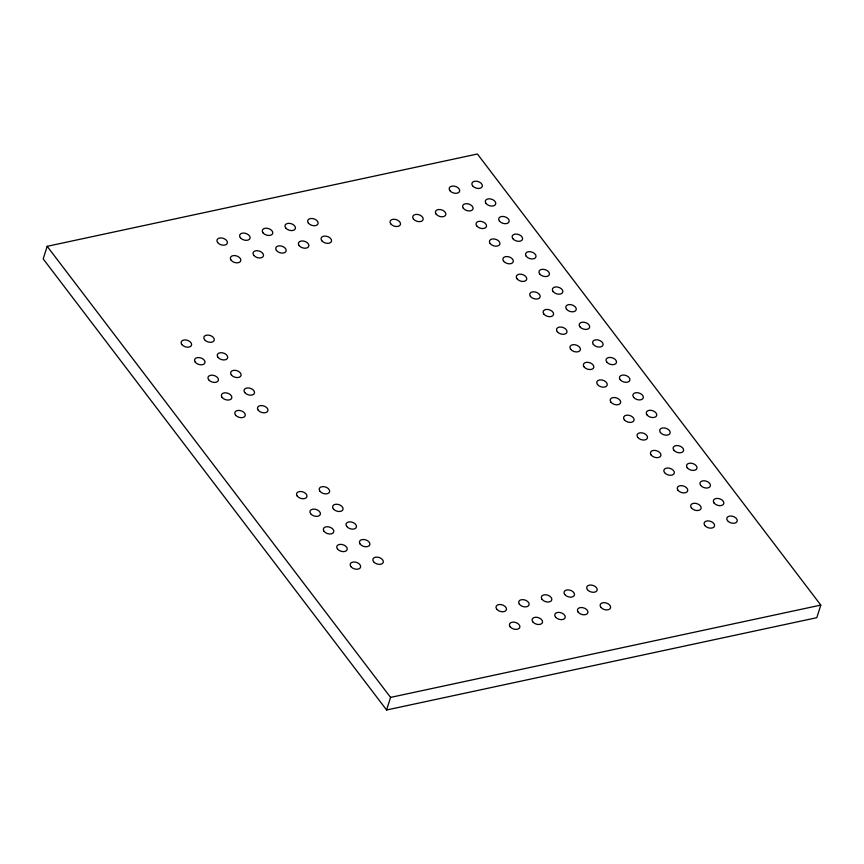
<?xml version="1.0" encoding="UTF-8"?>
<svg xmlns="http://www.w3.org/2000/svg" width="864" height="864" viewBox="0 0 864 864"><rect width="100%" height="100%" fill="white"/><g stroke="black" fill="none" stroke-linecap="round" stroke-linejoin="round"><path stroke-width="1.3" d="M47.174 246.316L43.2 258.908L386.597 709.992L816.826 617.684L820.8 605.092L477.403 154.008L47.174 246.316L390.571 697.399L386.597 709.992M390.571 697.399L820.8 605.092M727.488 520.636A5.422 3.434 17.5 0 0 736.614 522.223A5.422 3.434 17.5 0 0 731.959 516.121A5.422 3.434 17.5 0 0 727.488 520.636M704.808 525.496A5.422 3.434 17.5 0 0 713.934 527.094A5.422 3.434 17.5 0 0 709.279 520.981A5.422 3.434 17.5 0 0 704.808 525.496M714.064 503.01A5.422 3.434 17.5 0 0 723.2 504.598A5.422 3.434 17.5 0 0 718.546 498.496A5.422 3.434 17.5 0 0 714.064 503.01M691.384 507.87A5.422 3.434 17.5 0 0 700.52 509.468A5.422 3.434 17.5 0 0 695.866 503.366A5.422 3.434 17.5 0 0 691.384 507.87M700.65 485.384A5.422 3.434 17.5 0 0 709.776 486.983A5.422 3.434 17.5 0 0 705.132 480.87A5.422 3.434 17.5 0 0 700.65 485.384M677.97 490.255A5.422 3.434 17.5 0 0 687.096 491.843A5.422 3.434 17.5 0 0 682.452 485.741A5.422 3.434 17.5 0 0 677.97 490.255M687.236 467.759A5.422 3.434 17.5 0 0 696.362 469.357A5.422 3.434 17.5 0 0 691.718 463.255A5.422 3.434 17.5 0 0 687.236 467.759M664.556 472.63A5.422 3.434 17.5 0 0 673.682 474.217A5.422 3.434 17.5 0 0 669.038 468.115A5.422 3.434 17.5 0 0 664.556 472.63M673.823 450.144A5.422 3.434 17.5 0 0 682.949 451.732A5.422 3.434 17.5 0 0 678.305 445.63A5.422 3.434 17.5 0 0 673.823 450.144M651.143 455.004A5.422 3.434 17.5 0 0 660.269 456.602A5.422 3.434 17.5 0 0 655.625 450.49A5.422 3.434 17.5 0 0 651.143 455.004M660.398 432.518A5.422 3.434 17.5 0 0 669.535 434.106A5.422 3.434 17.5 0 0 664.88 428.004A5.422 3.434 17.5 0 0 660.398 432.518M637.729 437.378A5.422 3.434 17.5 0 0 646.855 438.977A5.422 3.434 17.5 0 0 642.2 432.875A5.422 3.434 17.5 0 0 637.729 437.378M646.985 414.893A5.422 3.434 17.5 0 0 656.111 416.491A5.422 3.434 17.5 0 0 651.467 410.378A5.422 3.434 17.5 0 0 646.985 414.893M624.305 419.764A5.422 3.434 17.5 0 0 633.431 421.351A5.422 3.434 17.5 0 0 628.787 415.249A5.422 3.434 17.5 0 0 624.305 419.764M633.571 397.267A5.422 3.434 17.5 0 0 642.697 398.866A5.422 3.434 17.5 0 0 638.053 392.764A5.422 3.434 17.5 0 0 633.571 397.267M610.891 402.138A5.422 3.434 17.5 0 0 620.017 403.726A5.422 3.434 17.5 0 0 615.373 397.624A5.422 3.434 17.5 0 0 610.891 402.138M620.158 379.652A5.422 3.434 17.5 0 0 629.284 381.24A5.422 3.434 17.5 0 0 624.64 375.138A5.422 3.434 17.5 0 0 620.158 379.652M597.478 384.512A5.422 3.434 17.5 0 0 606.604 386.111A5.422 3.434 17.5 0 0 601.96 379.998A5.422 3.434 17.5 0 0 597.478 384.512M606.744 362.027A5.422 3.434 17.5 0 0 615.87 363.614A5.422 3.434 17.5 0 0 611.215 357.512A5.422 3.434 17.5 0 0 606.744 362.027M584.064 366.887A5.422 3.434 17.5 0 0 593.19 368.485A5.422 3.434 17.5 0 0 588.535 362.383A5.422 3.434 17.5 0 0 584.064 366.887M593.32 344.401A5.422 3.434 17.5 0 0 602.456 346A5.422 3.434 17.5 0 0 597.802 339.887A5.422 3.434 17.5 0 0 593.32 344.401M570.64 349.272A5.422 3.434 17.5 0 0 579.776 350.86A5.422 3.434 17.5 0 0 575.122 344.758A5.422 3.434 17.5 0 0 570.64 349.272M579.906 326.776A5.422 3.434 17.5 0 0 589.032 328.374A5.422 3.434 17.5 0 0 584.388 322.272A5.422 3.434 17.5 0 0 579.906 326.776M557.226 331.646A5.422 3.434 17.5 0 0 566.352 333.234A5.422 3.434 17.5 0 0 561.708 327.132A5.422 3.434 17.5 0 0 557.226 331.646M566.492 309.161A5.422 3.434 17.5 0 0 575.618 310.748A5.422 3.434 17.5 0 0 570.974 304.646A5.422 3.434 17.5 0 0 566.492 309.161M543.812 314.021A5.422 3.434 17.5 0 0 552.938 315.619A5.422 3.434 17.5 0 0 548.294 309.506A5.422 3.434 17.5 0 0 543.812 314.021M553.079 291.535A5.422 3.434 17.5 0 0 562.205 293.123A5.422 3.434 17.5 0 0 557.561 287.021A5.422 3.434 17.5 0 0 553.079 291.535M530.399 296.395A5.422 3.434 17.5 0 0 539.525 297.994A5.422 3.434 17.5 0 0 534.881 291.892A5.422 3.434 17.5 0 0 530.399 296.395M539.654 273.91A5.422 3.434 17.5 0 0 548.791 275.497A5.422 3.434 17.5 0 0 544.136 269.395A5.422 3.434 17.5 0 0 539.654 273.91M516.985 278.78A5.422 3.434 17.5 0 0 526.111 280.368A5.422 3.434 17.5 0 0 521.456 274.266A5.422 3.434 17.5 0 0 516.985 278.78M526.241 256.284A5.422 3.434 17.5 0 0 535.367 257.882A5.422 3.434 17.5 0 0 530.723 251.77A5.422 3.434 17.5 0 0 526.241 256.284M503.561 261.155A5.422 3.434 17.5 0 0 512.687 262.742A5.422 3.434 17.5 0 0 508.043 256.64A5.422 3.434 17.5 0 0 503.561 261.155M512.827 238.658A5.422 3.434 17.5 0 0 521.953 240.257A5.422 3.434 17.5 0 0 517.309 234.155A5.422 3.434 17.5 0 0 512.827 238.658M490.147 243.529A5.422 3.434 17.5 0 0 499.273 245.128A5.422 3.434 17.5 0 0 494.629 239.015A5.422 3.434 17.5 0 0 490.147 243.529M499.414 221.044A5.422 3.434 17.5 0 0 508.54 222.631A5.422 3.434 17.5 0 0 503.896 216.529A5.422 3.434 17.5 0 0 499.414 221.044M476.734 225.904A5.422 3.434 17.5 0 0 485.86 227.502A5.422 3.434 17.5 0 0 481.216 221.389A5.422 3.434 17.5 0 0 476.734 225.904M486 203.418A5.422 3.434 17.5 0 0 495.126 205.006A5.422 3.434 17.5 0 0 490.471 198.904A5.422 3.434 17.5 0 0 486 203.418M463.32 208.289A5.422 3.434 17.5 0 0 472.446 209.876A5.422 3.434 17.5 0 0 467.791 203.774A5.422 3.434 17.5 0 0 463.32 208.289M472.576 185.792A5.422 3.434 17.5 0 0 481.712 187.391A5.422 3.434 17.5 0 0 477.058 181.278A5.422 3.434 17.5 0 0 472.576 185.792M449.896 190.663A5.422 3.434 17.5 0 0 459.032 192.251A5.422 3.434 17.5 0 0 454.378 186.149A5.422 3.434 17.5 0 0 449.896 190.663M231.055 260.161A5.422 3.434 17.5 0 0 240.192 261.76A5.422 3.434 17.5 0 0 235.537 255.658A5.422 3.434 17.5 0 0 231.055 260.161M217.642 242.546A5.422 3.434 17.5 0 0 226.768 244.134A5.422 3.434 17.5 0 0 222.124 238.032A5.422 3.434 17.5 0 0 217.642 242.546M253.735 255.301A5.422 3.434 17.5 0 0 262.861 256.889A5.422 3.434 17.5 0 0 258.217 250.787A5.422 3.434 17.5 0 0 253.735 255.301M240.322 237.676A5.422 3.434 17.5 0 0 249.448 239.274A5.422 3.434 17.5 0 0 244.804 233.161A5.422 3.434 17.5 0 0 240.322 237.676M276.415 250.43A5.422 3.434 17.5 0 0 285.541 252.029A5.422 3.434 17.5 0 0 280.897 245.927A5.422 3.434 17.5 0 0 276.415 250.43M263.002 232.816A5.422 3.434 17.5 0 0 272.128 234.403A5.422 3.434 17.5 0 0 267.484 228.301A5.422 3.434 17.5 0 0 263.002 232.816M299.095 245.57A5.422 3.434 17.5 0 0 308.221 247.158A5.422 3.434 17.5 0 0 303.577 241.056A5.422 3.434 17.5 0 0 299.095 245.57M285.682 227.945A5.422 3.434 17.5 0 0 294.808 229.532A5.422 3.434 17.5 0 0 290.164 223.43A5.422 3.434 17.5 0 0 285.682 227.945M321.775 240.7A5.422 3.434 17.5 0 0 330.901 242.298A5.422 3.434 17.5 0 0 326.257 236.185A5.422 3.434 17.5 0 0 321.775 240.7M308.362 223.074A5.422 3.434 17.5 0 0 317.488 224.672A5.422 3.434 17.5 0 0 312.844 218.57A5.422 3.434 17.5 0 0 308.362 223.074M258.174 410.162A5.422 3.434 17.5 0 0 267.311 411.75A5.422 3.434 17.5 0 0 262.656 405.648A5.422 3.434 17.5 0 0 258.174 410.162M235.494 415.022A5.422 3.434 17.5 0 0 244.631 416.621A5.422 3.434 17.5 0 0 239.976 410.508A5.422 3.434 17.5 0 0 235.494 415.022M244.76 392.537A5.422 3.434 17.5 0 0 253.886 394.124A5.422 3.434 17.5 0 0 249.242 388.022A5.422 3.434 17.5 0 0 244.76 392.537M222.08 397.397A5.422 3.434 17.5 0 0 231.206 398.995A5.422 3.434 17.5 0 0 226.562 392.893A5.422 3.434 17.5 0 0 222.08 397.397M231.347 374.911A5.422 3.434 17.5 0 0 240.473 376.51A5.422 3.434 17.5 0 0 235.829 370.397A5.422 3.434 17.5 0 0 231.347 374.911M208.667 379.782A5.422 3.434 17.5 0 0 217.793 381.37A5.422 3.434 17.5 0 0 213.149 375.268A5.422 3.434 17.5 0 0 208.667 379.782M217.933 357.286A5.422 3.434 17.5 0 0 227.059 358.884A5.422 3.434 17.5 0 0 222.415 352.782A5.422 3.434 17.5 0 0 217.933 357.286M195.253 362.156A5.422 3.434 17.5 0 0 204.379 363.744A5.422 3.434 17.5 0 0 199.735 357.642A5.422 3.434 17.5 0 0 195.253 362.156M204.52 339.671A5.422 3.434 17.5 0 0 213.646 341.258A5.422 3.434 17.5 0 0 208.991 335.156A5.422 3.434 17.5 0 0 204.52 339.671M181.84 344.531A5.422 3.434 17.5 0 0 190.966 346.129A5.422 3.434 17.5 0 0 186.311 340.016A5.422 3.434 17.5 0 0 181.84 344.531M373.561 561.719A5.422 3.434 17.5 0 0 382.687 563.306A5.422 3.434 17.5 0 0 378.032 557.204A5.422 3.434 17.5 0 0 373.561 561.719M350.881 566.579A5.422 3.434 17.5 0 0 360.007 568.177A5.422 3.434 17.5 0 0 355.352 562.075A5.422 3.434 17.5 0 0 350.881 566.579M360.137 544.093A5.422 3.434 17.5 0 0 369.263 545.692A5.422 3.434 17.5 0 0 364.619 539.579A5.422 3.434 17.5 0 0 360.137 544.093M337.457 548.964A5.422 3.434 17.5 0 0 346.594 550.552A5.422 3.434 17.5 0 0 341.939 544.45A5.422 3.434 17.5 0 0 337.457 548.964M346.723 526.468A5.422 3.434 17.5 0 0 355.849 528.066A5.422 3.434 17.5 0 0 351.205 521.964A5.422 3.434 17.5 0 0 346.723 526.468M324.043 531.338A5.422 3.434 17.5 0 0 333.169 532.926A5.422 3.434 17.5 0 0 328.525 526.824A5.422 3.434 17.5 0 0 324.043 531.338M333.31 508.853A5.422 3.434 17.5 0 0 342.436 510.44A5.422 3.434 17.5 0 0 337.792 504.338A5.422 3.434 17.5 0 0 333.31 508.853M310.63 513.713A5.422 3.434 17.5 0 0 319.756 515.311A5.422 3.434 17.5 0 0 315.112 509.198A5.422 3.434 17.5 0 0 310.63 513.713M319.896 491.227A5.422 3.434 17.5 0 0 329.022 492.815A5.422 3.434 17.5 0 0 324.367 486.713A5.422 3.434 17.5 0 0 319.896 491.227M297.216 496.087A5.422 3.434 17.5 0 0 306.342 497.686A5.422 3.434 17.5 0 0 301.698 491.584A5.422 3.434 17.5 0 0 297.216 496.087M587.412 589.637A5.422 3.434 17.5 0 0 596.538 591.235A5.422 3.434 17.5 0 0 591.894 585.122A5.422 3.434 17.5 0 0 587.412 589.637M600.826 607.262A5.422 3.434 17.5 0 0 609.962 608.85A5.422 3.434 17.5 0 0 605.308 602.748A5.422 3.434 17.5 0 0 600.826 607.262M564.732 594.508A5.422 3.434 17.5 0 0 573.858 596.095A5.422 3.434 17.5 0 0 569.214 589.993A5.422 3.434 17.5 0 0 564.732 594.508M578.146 612.122A5.422 3.434 17.5 0 0 587.282 613.721A5.422 3.434 17.5 0 0 582.628 607.619A5.422 3.434 17.5 0 0 578.146 612.122M542.052 599.368A5.422 3.434 17.5 0 0 551.178 600.966A5.422 3.434 17.5 0 0 546.534 594.853A5.422 3.434 17.5 0 0 542.052 599.368M555.476 616.993A5.422 3.434 17.5 0 0 564.602 618.581A5.422 3.434 17.5 0 0 559.948 612.479A5.422 3.434 17.5 0 0 555.476 616.993M519.372 604.238A5.422 3.434 17.5 0 0 528.498 605.826A5.422 3.434 17.5 0 0 523.854 599.724A5.422 3.434 17.5 0 0 519.372 604.238M532.796 621.864A5.422 3.434 17.5 0 0 541.922 623.452A5.422 3.434 17.5 0 0 537.268 617.35A5.422 3.434 17.5 0 0 532.796 621.864M496.692 609.098A5.422 3.434 17.5 0 0 505.829 610.697A5.422 3.434 17.5 0 0 501.174 604.595A5.422 3.434 17.5 0 0 496.692 609.098M510.116 626.724A5.422 3.434 17.5 0 0 519.242 628.322A5.422 3.434 17.5 0 0 514.588 622.21A5.422 3.434 17.5 0 0 510.116 626.724M436.104 214.121A5.422 3.434 17.5 0 0 445.23 215.719A5.422 3.434 17.5 0 0 440.586 209.606A5.422 3.434 17.5 0 0 436.104 214.121M413.424 218.992A5.422 3.434 17.5 0 0 422.55 220.579A5.422 3.434 17.5 0 0 417.906 214.477A5.422 3.434 17.5 0 0 413.424 218.992M390.744 223.852A5.422 3.434 17.5 0 0 399.87 225.45A5.422 3.434 17.5 0 0 395.226 219.348A5.422 3.434 17.5 0 0 390.744 223.852"/></g></svg>
